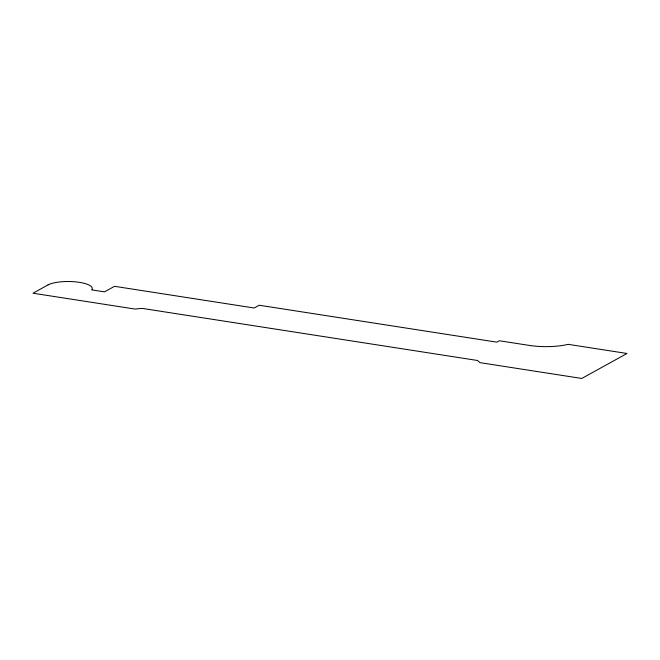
<?xml version="1.0" encoding="UTF-8"?>
<svg xmlns="http://www.w3.org/2000/svg" width="660" height="660" viewBox="0 0 660 660"><rect width="100%" height="100%" fill="white"/><g stroke="black" fill="none" stroke-linecap="round" stroke-linejoin="round"><path stroke-width="0.99" d="M48.073 284.881L33 293.213L134.83 309.028L142.238 308.401L477.568 360.492L479.952 362.645L581.782 378.46L627 353.479L568.202 344.347A35.161 10.106 0.5 0 1 528.751 345.328L499.356 340.758L496.84 342.152L259.198 305.233L254.174 308.005L114.535 286.316L104.486 291.868L91.682 289.88A23.488 6.748 0.5 0 0 76.898 282.001A23.488 6.748 0.5 0 0 48.073 284.881"/></g></svg>
